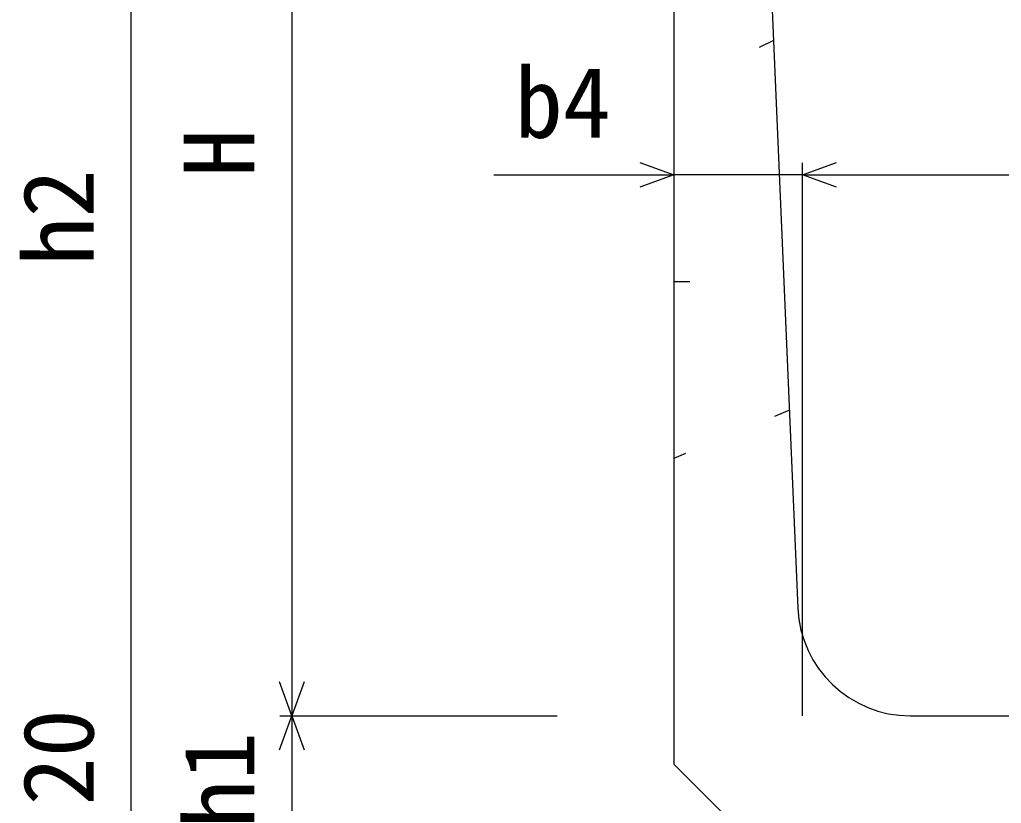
# Model space of a CAD drawing. Units: millimetres, scale not verified. Extents: x -33600 to 33600, y -11880 to 11880.
# Drawn here: x -29894 to -29283, y 5328 to 5815 of the extents above; entities that cross this region are included whole.
import ezdxf
from ezdxf.enums import TextEntityAlignment as Align

# ---------------------------------------------------------------- set-up
doc = ezdxf.new("R2010")
doc.units = ezdxf.units.MM
doc.header["$LTSCALE"] = 40
doc.linetypes.add('DOTTED', pattern=[1.75, 0.25, -1.5])
for name, color, linetype, lineweight in [('0-0_DIM', 7, 'Continuous', 25), ('0-5_OUTLINE', 3, 'Continuous', 25), ('0-6_OUTLINE2', 4, 'DOTTED', 25)]:
    doc.layers.add(name, color=color, linetype=linetype, lineweight=lineweight)
doc.styles.add('ＭＳ ゴシック', font='')
doc.styles.get('ＭＳ ゴシック').set_extended_font_data('MS Gothic')

msp = doc.modelspace()

# ---------------------------------------------------------------- linework, layer by layer
at = {"layer": '0-0_DIM'}
for p, q in [((-29824.48, 6082.17), (-29824.48, 5302.17)), ((-29724.48, 6082.17), (-29724.48, 5382.17)), ((-29406.98, 5382.17), (-29406.98, 5726.03)), ((-29598.83, 5718.53), (-29486.98, 5718.53)), ((-29406.98, 5718.53), (-29486.98, 5718.53)), ((-29406.98, 5718.53), (-28766.98, 5718.53)), ((-29731.98, 5382.17), (-29559.48, 5382.17)), ((-29724.48, 5382.17), (-29724.48, 5302.17))]:
    msp.add_line(p, q, dxfattribs=at)
for points in [[(-29508.12, 5726.22), (-29486.98, 5718.53), (-29508.12, 5710.83)], [(-29385.84, 5710.83), (-29406.98, 5718.53), (-29385.84, 5726.22)], [(-29716.78, 5403.31), (-29724.48, 5382.17), (-29732.17, 5403.31)], [(-29732.17, 5361.03), (-29724.48, 5382.17), (-29716.78, 5361.03)]]:
    msp.add_lwpolyline(points, dxfattribs=at)
at = {"layer": '0-5_OUTLINE'}
for p, q in [((-29486.98, 5987.17), (-29486.98, 5352.17)), ((-29339.91, 5382.17), (-28834.04, 5382.17)), ((-29436.98, 5302.17), (-29486.98, 5352.17))]:
    msp.add_line(p, q, dxfattribs=at)
msp.add_lwpolyline([(-29511.98, 6082.17), (-29436.98, 6082.17), (-29409.85, 5449.17)], dxfattribs=at)
msp.add_arc((-29339.91, 5452.17), 70, 182.45403, 270, dxfattribs=at)
at = {"layer": '0-6_OUTLINE2'}
for p, q in [((-29424.98, 5802.17), (-29486.98, 5772.17)), ((-29486.98, 5652.17), (-29418.55, 5652.17)), ((-29415.12, 5572.17), (-29486.98, 5542.17))]:
    msp.add_line(p, q, dxfattribs=at)

# ---------------------------------------------------------------- texts
at = {"layer": '0-0_DIM', "style": 'ＭＳ ゴシック'}
msp.add_text('b4', height=43.99, dxfattribs=at).set_placement((-29585.92, 5728.53), align=Align.BOTTOM_LEFT)
for s, p in [('H', (-29734.48, 5717.17)), ('h2', (-29834.48, 5662.17)), ('20', (-29834.48, 5326.48)), ('h1', (-29734.48, 5312.17))]:
    msp.add_text(s, height=43.99, rotation=90, dxfattribs=at).set_placement(p, align=Align.BOTTOM_LEFT)

doc.saveas('drawing.dxf')
